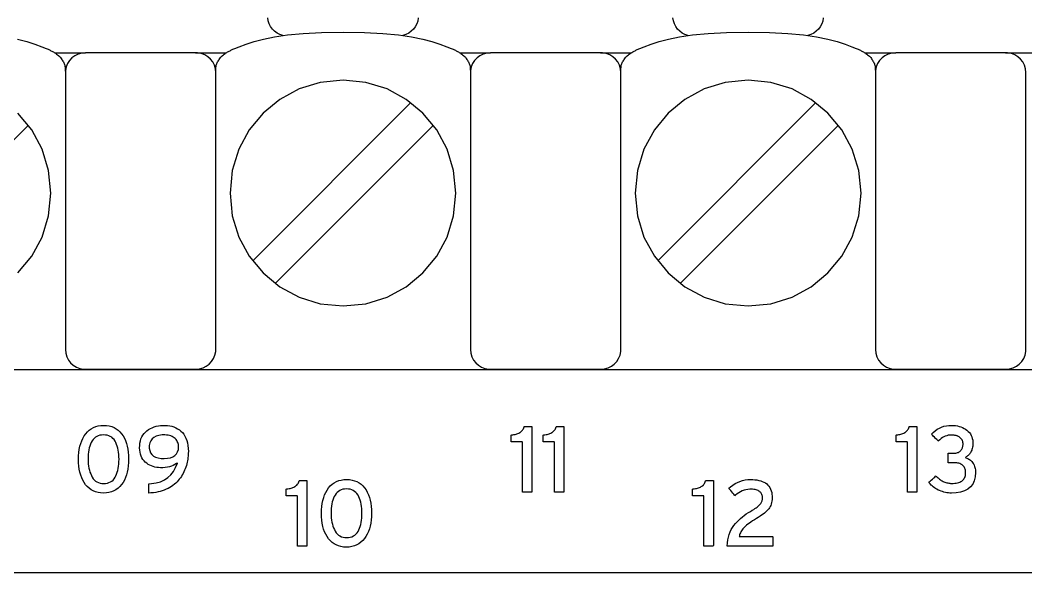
# Model space of a CAD drawing. Extents: x 1 to 47.7, y 0.2 to 35.
# Drawn here: x 29.093 to 30.583, y 13.33 to 14.148 of the extents above; entities that cross this region are included whole.
import ezdxf

# ---------------------------------------------------------------- set-up
doc = ezdxf.new("R2010")
doc.units = 0
doc.header["$MEASUREMENT"] = 0
doc.layers.add('7_0_____DWG', color=7, linetype='CONTINUOUS')

msp = doc.modelspace()

# ---------------------------------------------------------------- linework, layer by layer
at = {"layer": '7_0_____DWG'}
for points in [[(29.4819, 14.1254), (29.4775, 14.1269), (29.4734, 14.1291), (29.4697, 14.1317), (29.4665, 14.1349), (29.4638, 14.1386), (29.4617, 14.1426), (29.4603, 14.147), (29.4596, 14.1516)], [(29.6823, 14.1516), (29.6816, 14.1469), (29.6801, 14.1426), (29.678, 14.1385), (29.6753, 14.1349), (29.6721, 14.1317), (29.6683, 14.129), (29.6642, 14.1269), (29.6597, 14.1254)], [(30.0819, 14.1254), (30.0775, 14.1269), (30.0734, 14.1291), (30.0697, 14.1317), (30.0665, 14.1349), (30.0638, 14.1386), (30.0618, 14.1426), (30.0603, 14.147), (30.0596, 14.1516)], [(30.2823, 14.1516), (30.2816, 14.1469), (30.2801, 14.1426), (30.278, 14.1385), (30.2753, 14.1349), (30.2721, 14.1317), (30.2683, 14.129), (30.2642, 14.1269), (30.2597, 14.1254)], [(29.3825, 14.0708), (29.3825, 14.0723), (29.3826, 14.0738), (29.3826, 14.0754), (29.3827, 14.077), (29.3828, 14.0786), (29.383, 14.0801), (29.3832, 14.0815), (29.3835, 14.0827), (29.3839, 14.0838), (29.3845, 14.0851), (29.3852, 14.0863), (29.386, 14.0876), (29.3868, 14.0889), (29.3876, 14.0901), (29.3884, 14.0914), (29.3893, 14.0927), (29.3901, 14.0939), (29.3913, 14.0951), (29.3926, 14.0961), (29.3939, 14.0971), (29.3951, 14.0981), (29.3964, 14.0989), (29.3976, 14.0997), (29.3988, 14.1005), (29.4001, 14.1012), (29.4013, 14.1019), (29.4025, 14.1025), (29.4036, 14.103), (29.4046, 14.1036), (29.4057, 14.1041), (29.4068, 14.1046), (29.408, 14.1051), (29.4093, 14.1057), (29.4108, 14.1063), (29.4171, 14.1088), (29.4274, 14.1126), (29.4392, 14.1164), (29.453, 14.1201), (29.4694, 14.1234), (29.4889, 14.1263), (29.5119, 14.1286), (29.5391, 14.13), (29.571, 14.1306), (29.6029, 14.13), (29.6301, 14.1286), (29.6531, 14.1263), (29.6726, 14.1234), (29.689, 14.1201), (29.7028, 14.1164), (29.7146, 14.1126), (29.7248, 14.1088), (29.7312, 14.1063), (29.7327, 14.1057), (29.734, 14.1051), (29.7352, 14.1046), (29.7363, 14.1041), (29.7374, 14.1036), (29.7384, 14.103), (29.7395, 14.1025), (29.7407, 14.1019), (29.7419, 14.1012), (29.7431, 14.1005), (29.7444, 14.0997), (29.7456, 14.0989), (29.7468, 14.0981), (29.7481, 14.0971), (29.7494, 14.0961), (29.7507, 14.0951), (29.7519, 14.0939), (29.7527, 14.0927), (29.7535, 14.0914), (29.7544, 14.0901), (29.7552, 14.0889), (29.756, 14.0876), (29.7568, 14.0863), (29.7575, 14.0851), (29.7581, 14.0838), (29.7585, 14.0827), (29.7588, 14.0815), (29.7591, 14.0801), (29.7593, 14.0786), (29.7594, 14.077), (29.7595, 14.0754), (29.7596, 14.0738), (29.7597, 14.0723), (29.7597, 14.0708)], [(29.9825, 14.0708), (29.9825, 14.0723), (29.9826, 14.0738), (29.9826, 14.0754), (29.9827, 14.077), (29.9828, 14.0786), (29.983, 14.0801), (29.9832, 14.0815), (29.9835, 14.0827), (29.9839, 14.0838), (29.9845, 14.0851), (29.9852, 14.0863), (29.986, 14.0876), (29.9868, 14.0889), (29.9876, 14.0901), (29.9884, 14.0914), (29.9893, 14.0927), (29.9901, 14.0939), (29.9913, 14.0951), (29.9926, 14.0961), (29.9939, 14.0971), (29.9951, 14.0981), (29.9964, 14.0989), (29.9976, 14.0997), (29.9988, 14.1005), (30.0001, 14.1012), (30.0013, 14.1019), (30.0025, 14.1025), (30.0036, 14.103), (30.0046, 14.1036), (30.0057, 14.1041), (30.0068, 14.1046), (30.008, 14.1051), (30.0093, 14.1057), (30.0108, 14.1063), (30.0171, 14.1088), (30.0274, 14.1126), (30.0392, 14.1164), (30.053, 14.1201), (30.0694, 14.1234), (30.0889, 14.1263), (30.1119, 14.1286), (30.1391, 14.13), (30.171, 14.1306), (30.2029, 14.13), (30.2301, 14.1286), (30.2531, 14.1263), (30.2726, 14.1234), (30.289, 14.1201), (30.3028, 14.1164), (30.3146, 14.1126), (30.3248, 14.1088), (30.3312, 14.1063), (30.3327, 14.1057), (30.334, 14.1051), (30.3352, 14.1046), (30.3363, 14.1041), (30.3374, 14.1036), (30.3384, 14.103), (30.3395, 14.1025), (30.3407, 14.1019), (30.3419, 14.1012), (30.3431, 14.1005), (30.3444, 14.0997), (30.3456, 14.0989), (30.3469, 14.0981), (30.3481, 14.0971), (30.3494, 14.0961), (30.3507, 14.0951), (30.3519, 14.0939), (30.3527, 14.0927), (30.3536, 14.0914), (30.3544, 14.0901), (30.3552, 14.0889), (30.356, 14.0876), (30.3568, 14.0863), (30.3575, 14.0851), (30.3581, 14.0838), (30.3585, 14.0827), (30.3588, 14.0815), (30.3591, 14.0801), (30.3593, 14.0786), (30.3594, 14.077), (30.3595, 14.0754), (30.3596, 14.0738), (30.3597, 14.0723), (30.3597, 14.0708)], [(29.089, 14.1201), (29.1028, 14.1164), (29.1146, 14.1126), (29.1248, 14.1088), (29.1312, 14.1063), (29.1327, 14.1057), (29.134, 14.1051), (29.1352, 14.1046), (29.1363, 14.1041), (29.1374, 14.1036), (29.1384, 14.103), (29.1395, 14.1025), (29.1407, 14.1019), (29.1419, 14.1012), (29.1431, 14.1005), (29.1444, 14.0997), (29.1456, 14.0989), (29.1468, 14.0981), (29.1481, 14.0971), (29.1494, 14.0961), (29.1507, 14.0951), (29.1519, 14.0939), (29.1527, 14.0927), (29.1535, 14.0914), (29.1544, 14.0901), (29.1552, 14.0889), (29.156, 14.0876), (29.1568, 14.0863), (29.1575, 14.0851), (29.1581, 14.0838), (29.1585, 14.0827), (29.1588, 14.0815), (29.1591, 14.0801), (29.1593, 14.0786), (29.1594, 14.077), (29.1595, 14.0754), (29.1596, 14.0738), (29.1597, 14.0723), (29.1597, 14.0708)], [(29.1441, 14.1), (29.1897, 14.1)], [(29.3525, 14.1), (29.3981, 14.1)], [(29.7441, 14.1), (29.7897, 14.1)], [(29.9525, 14.1), (29.9981, 14.1)], [(30.3441, 14.1), (30.3897, 14.1)], [(30.5525, 14.1), (30.5981, 14.1)], [(29.4372, 13.7918), (29.6715, 14.0261)], [(30.0372, 13.7918), (30.2715, 14.0261)], [(29.0893, 13.7739), (29.1098, 13.7986), (29.1252, 13.827), (29.1349, 13.8584), (29.1383, 13.8921), (29.1349, 13.9258), (29.1252, 13.9572), (29.1098, 13.9856), (29.0893, 14.0104)], [(28.8706, 13.7584), (29.1049, 13.9927)], [(29.4706, 13.7584), (29.7049, 13.9927)], [(30.0706, 13.7584), (30.3049, 13.9927)], [(28.9885, 13.6311), (29.2798, 13.6311), (29.5711, 13.6311), (29.8589, 13.6311), (30.0003, 13.6311), (30.1395, 13.6311), (30.276, 13.6311), (30.4094, 13.6311), (30.5393, 13.6311), (30.6651, 13.6311)], [(32.3802, 13.3298), (31.8587, 13.3298), (31.3372, 13.3298), (31.0777, 13.3298), (30.8198, 13.3298), (30.5639, 13.3298), (30.3105, 13.3298), (30.0602, 13.3298), (29.9364, 13.3298), (29.8135, 13.3298), (29.6916, 13.3298), (29.5708, 13.3298), (29.4512, 13.3298), (29.3328, 13.3298), (29.2156, 13.3298), (29.0998, 13.3298), (28.9854, 13.3298)]]:
    msp.add_lwpolyline(points, dxfattribs=at)
for points in [[(29.3825, 14.0708), (29.382, 14.0763), (29.3804, 14.0815), (29.378, 14.0863), (29.3747, 14.0905), (29.3707, 14.0941), (29.3661, 14.0969), (29.361, 14.0989), (29.3554, 14.0999), (29.3509, 14.1), (29.3391, 14.1), (29.3186, 14.1), (29.2924, 14.1), (29.2639, 14.1), (29.2362, 14.1), (29.2125, 14.1), (29.1959, 14.1), (29.1897, 14.1), (29.184, 14.0995), (29.1786, 14.098), (29.1738, 14.0956), (29.1694, 14.0924), (29.1658, 14.0885), (29.1629, 14.084), (29.1609, 14.079), (29.1598, 14.0736), (29.1597, 14.0667), (29.1597, 14.037), (29.1597, 13.9852), (29.1597, 13.9194), (29.1597, 13.8476), (29.1597, 13.7778), (29.1597, 13.718), (29.1597, 13.6762), (29.1597, 13.6605), (29.1602, 13.6549), (29.1618, 13.6497), (29.1642, 13.645), (29.1675, 13.6408), (29.1715, 13.6372), (29.1761, 13.6344), (29.1813, 13.6324), (29.1868, 13.6314), (29.1913, 13.6313), (29.2031, 13.6313), (29.2237, 13.6313), (29.2498, 13.6313), (29.2783, 13.6313), (29.306, 13.6313), (29.3297, 13.6313), (29.3463, 13.6313), (29.3525, 13.6313), (29.3582, 13.6318), (29.3636, 13.6333), (29.3684, 13.6357), (29.3728, 13.6389), (29.3764, 13.6428), (29.3793, 13.6473), (29.3813, 13.6523), (29.3824, 13.6577), (29.3825, 13.6646), (29.3825, 13.6943), (29.3825, 13.7461), (29.3825, 13.8119), (29.3825, 13.8837), (29.3825, 13.9535), (29.3825, 14.0133), (29.3825, 14.0551)], [(29.9825, 14.0708), (29.982, 14.0763), (29.9804, 14.0815), (29.978, 14.0863), (29.9747, 14.0905), (29.9707, 14.0941), (29.9661, 14.0969), (29.961, 14.0989), (29.9554, 14.0999), (29.9509, 14.1), (29.9391, 14.1), (29.9186, 14.1), (29.8924, 14.1), (29.8639, 14.1), (29.8362, 14.1), (29.8125, 14.1), (29.7959, 14.1), (29.7897, 14.1), (29.784, 14.0995), (29.7786, 14.098), (29.7738, 14.0956), (29.7695, 14.0924), (29.7658, 14.0885), (29.7629, 14.084), (29.7609, 14.079), (29.7598, 14.0736), (29.7597, 14.0667), (29.7597, 14.037), (29.7597, 13.9852), (29.7597, 13.9194), (29.7597, 13.8476), (29.7597, 13.7778), (29.7597, 13.718), (29.7597, 13.6762), (29.7597, 13.6605), (29.7602, 13.6549), (29.7618, 13.6497), (29.7642, 13.645), (29.7675, 13.6408), (29.7715, 13.6372), (29.7761, 13.6344), (29.7813, 13.6324), (29.7868, 13.6314), (29.7913, 13.6313), (29.8031, 13.6313), (29.8237, 13.6313), (29.8498, 13.6313), (29.8783, 13.6313), (29.906, 13.6313), (29.9297, 13.6313), (29.9463, 13.6313), (29.9525, 13.6313), (29.9582, 13.6318), (29.9636, 13.6333), (29.9685, 13.6357), (29.9728, 13.6389), (29.9764, 13.6428), (29.9793, 13.6473), (29.9813, 13.6523), (29.9824, 13.6577), (29.9825, 13.6646), (29.9825, 13.6943), (29.9825, 13.7461), (29.9825, 13.8119), (29.9825, 13.8837), (29.9825, 13.9535), (29.9825, 14.0133), (29.9825, 14.0551)], [(30.5825, 14.0708), (30.582, 14.0763), (30.5804, 14.0815), (30.578, 14.0863), (30.5747, 14.0905), (30.5707, 14.0941), (30.5661, 14.0969), (30.561, 14.0989), (30.5554, 14.0999), (30.5509, 14.1), (30.5391, 14.1), (30.5186, 14.1), (30.4924, 14.1), (30.4639, 14.1), (30.4362, 14.1), (30.4125, 14.1), (30.3959, 14.1), (30.3897, 14.1), (30.384, 14.0995), (30.3786, 14.098), (30.3738, 14.0956), (30.3695, 14.0924), (30.3658, 14.0885), (30.3629, 14.084), (30.3609, 14.079), (30.3598, 14.0736), (30.3597, 14.0667), (30.3597, 14.037), (30.3597, 13.9852), (30.3597, 13.9194), (30.3597, 13.8476), (30.3597, 13.7778), (30.3597, 13.718), (30.3597, 13.6762), (30.3597, 13.6605), (30.3602, 13.6549), (30.3618, 13.6497), (30.3643, 13.645), (30.3675, 13.6408), (30.3715, 13.6372), (30.3761, 13.6344), (30.3813, 13.6324), (30.3868, 13.6314), (30.3913, 13.6313), (30.4031, 13.6313), (30.4237, 13.6313), (30.4498, 13.6313), (30.4783, 13.6313), (30.506, 13.6313), (30.5297, 13.6313), (30.5463, 13.6313), (30.5525, 13.6313), (30.5582, 13.6318), (30.5636, 13.6333), (30.5685, 13.6357), (30.5728, 13.6389), (30.5764, 13.6428), (30.5793, 13.6473), (30.5813, 13.6523), (30.5824, 13.6577), (30.5825, 13.6646), (30.5825, 13.6943), (30.5825, 13.7461), (30.5825, 13.8119), (30.5825, 13.8837), (30.5825, 13.9535), (30.5825, 14.0133), (30.5825, 14.0551)], [(29.4036, 13.8921), (29.407, 13.8584), (29.4168, 13.827), (29.4322, 13.7986), (29.4527, 13.7739), (29.4774, 13.7535), (29.5059, 13.7381), (29.5373, 13.7284), (29.5711, 13.725), (29.6048, 13.7284), (29.6362, 13.7381), (29.6646, 13.7535), (29.6893, 13.7739), (29.7098, 13.7986), (29.7252, 13.827), (29.7349, 13.8584), (29.7383, 13.8921), (29.7349, 13.9258), (29.7252, 13.9572), (29.7098, 13.9856), (29.6893, 14.0104), (29.6646, 14.0309), (29.6362, 14.0463), (29.6048, 14.0561), (29.5711, 14.0595), (29.5373, 14.0561), (29.5059, 14.0463), (29.4774, 14.0309), (29.4527, 14.0104), (29.4322, 13.9856), (29.4168, 13.9572), (29.407, 13.9258)], [(30.0036, 13.8921), (30.007, 13.8584), (30.0168, 13.827), (30.0322, 13.7986), (30.0527, 13.7739), (30.0774, 13.7535), (30.1059, 13.7381), (30.1373, 13.7284), (30.1711, 13.725), (30.2048, 13.7284), (30.2362, 13.7381), (30.2646, 13.7535), (30.2893, 13.7739), (30.3098, 13.7986), (30.3252, 13.827), (30.3349, 13.8584), (30.3383, 13.8921), (30.3349, 13.9258), (30.3252, 13.9572), (30.3098, 13.9856), (30.2893, 14.0104), (30.2646, 14.0309), (30.2362, 14.0463), (30.2048, 14.0561), (30.1711, 14.0595), (30.1373, 14.0561), (30.1059, 14.0463), (30.0774, 14.0309), (30.0527, 14.0104), (30.0322, 13.9856), (30.0168, 13.9572), (30.007, 13.9258)], [(29.2534, 13.4982), (29.2533, 13.4931), (29.2529, 13.4882), (29.2523, 13.4835), (29.2514, 13.4791), (29.2502, 13.4749), (29.2488, 13.4709), (29.2471, 13.4672), (29.2451, 13.4637), (29.2429, 13.4605), (29.2404, 13.4576), (29.2377, 13.4551), (29.2347, 13.453), (29.2315, 13.4512), (29.2281, 13.4498), (29.2243, 13.4488), (29.2204, 13.4482), (29.2162, 13.4479), (29.212, 13.4482), (29.2081, 13.4488), (29.2044, 13.4498), (29.201, 13.4512), (29.1978, 13.4529), (29.1949, 13.455), (29.1922, 13.4575), (29.1897, 13.4604), (29.1875, 13.4636), (29.1856, 13.467), (29.1839, 13.4707), (29.1824, 13.4746), (29.1813, 13.4788), (29.1804, 13.4832), (29.1797, 13.4879), (29.1793, 13.4928), (29.1792, 13.498), (29.1793, 13.5031), (29.1797, 13.508), (29.1804, 13.5127), (29.1813, 13.5172), (29.1825, 13.5214), (29.1839, 13.5253), (29.1857, 13.529), (29.1876, 13.5325), (29.1899, 13.5358), (29.1924, 13.5387), (29.1951, 13.5412), (29.198, 13.5433), (29.2012, 13.545), (29.2047, 13.5464), (29.2084, 13.5474), (29.2123, 13.548), (29.2164, 13.5482), (29.2206, 13.548), (29.2246, 13.5473), (29.2283, 13.5464), (29.2318, 13.545), (29.235, 13.5433), (29.2379, 13.5412), (29.2406, 13.5387), (29.243, 13.5359), (29.2452, 13.5327), (29.2472, 13.5292), (29.2488, 13.5256), (29.2502, 13.5216), (29.2514, 13.5174), (29.2523, 13.513), (29.2529, 13.5083), (29.2533, 13.5034)], [(29.3419, 13.5095), (29.3418, 13.5072), (29.3417, 13.505), (29.3416, 13.5027), (29.3413, 13.5004), (29.341, 13.4981), (29.3406, 13.4958), (29.3401, 13.4935), (29.3396, 13.4911), (29.339, 13.4887), (29.3382, 13.4863), (29.3373, 13.484), (29.3364, 13.4817), (29.3353, 13.4794), (29.3342, 13.4771), (29.3329, 13.4749), (29.3315, 13.4727), (29.3301, 13.4706), (29.3285, 13.4685), (29.3269, 13.4664), (29.3251, 13.4645), (29.3232, 13.4627), (29.3212, 13.461), (29.319, 13.4593), (29.3167, 13.4577), (29.3143, 13.4563), (29.3118, 13.4549), (29.3091, 13.4535), (29.3063, 13.4524), (29.3033, 13.4513), (29.3002, 13.4504), (29.297, 13.4496), (29.2936, 13.449), (29.2901, 13.4485), (29.2864, 13.4481), (29.2835, 13.4479), (29.2835, 13.4487), (29.2835, 13.4502), (29.2835, 13.4522), (29.2835, 13.4545), (29.2835, 13.4568), (29.2835, 13.4589), (29.2835, 13.4606), (29.2835, 13.4615), (29.2875, 13.4619), (29.2944, 13.463), (29.3008, 13.4648), (29.3065, 13.4675), (29.3115, 13.4709), (29.316, 13.475), (29.3198, 13.48), (29.3231, 13.4857), (29.3257, 13.4922), (29.3242, 13.4917), (29.322, 13.4902), (29.3195, 13.4889), (29.3168, 13.4878), (29.314, 13.4869), (29.311, 13.4862), (29.3077, 13.4857), (29.3043, 13.4855), (29.3008, 13.4854), (29.2979, 13.4856), (29.295, 13.4859), (29.2923, 13.4864), (29.2897, 13.4871), (29.2872, 13.4881), (29.2847, 13.4892), (29.2824, 13.4905), (29.2802, 13.492), (29.2781, 13.4938), (29.2762, 13.4957), (29.2745, 13.4978), (29.2731, 13.5002), (29.272, 13.5027), (29.271, 13.5055), (29.2703, 13.5085), (29.2699, 13.5117), (29.2697, 13.5151), (29.2698, 13.5186), (29.2701, 13.5221), (29.2708, 13.5253), (29.2717, 13.5283), (29.273, 13.5311), (29.2745, 13.5337), (29.2762, 13.536), (29.2783, 13.5382), (29.2806, 13.5401), (29.283, 13.5419), (29.2856, 13.5435), (29.2884, 13.5448), (29.2913, 13.5459), (29.2943, 13.5468), (29.2975, 13.5475), (29.3008, 13.5479), (29.3043, 13.5482), (29.3078, 13.5482), (29.3112, 13.548), (29.3145, 13.5475), (29.3176, 13.5468), (29.3206, 13.5459), (29.3234, 13.5447), (29.326, 13.5433), (29.3286, 13.5417), (29.3309, 13.5398), (29.3332, 13.5377), (29.3351, 13.5352), (29.3369, 13.5324), (29.3384, 13.5293), (29.3396, 13.526), (29.3405, 13.5223), (29.3412, 13.5183), (29.3417, 13.514)], [(29.8367, 13.4495), (29.8367, 13.4523), (29.8367, 13.4599), (29.8367, 13.4708), (29.8367, 13.4835), (29.8367, 13.4965), (29.8367, 13.5085), (29.8367, 13.5179), (29.8367, 13.5233), (29.8365, 13.524), (29.8353, 13.524), (29.8332, 13.524), (29.8305, 13.524), (29.8276, 13.524), (29.8248, 13.524), (29.8224, 13.524), (29.8207, 13.524), (29.82, 13.524), (29.82, 13.5244), (29.82, 13.5254), (29.82, 13.5269), (29.82, 13.5286), (29.82, 13.5303), (29.82, 13.5319), (29.82, 13.5332), (29.82, 13.5339), (29.8209, 13.5341), (29.8226, 13.5343), (29.8242, 13.5346), (29.8258, 13.5349), (29.8273, 13.5353), (29.8287, 13.5357), (29.8301, 13.5363), (29.8315, 13.5368), (29.8328, 13.5375), (29.8339, 13.5382), (29.835, 13.539), (29.836, 13.5399), (29.8369, 13.5409), (29.8376, 13.542), (29.8383, 13.5432), (29.8388, 13.5445), (29.8392, 13.5459), (29.8395, 13.5467), (29.8404, 13.5467), (29.8418, 13.5467), (29.8436, 13.5467), (29.8456, 13.5467), (29.8476, 13.5467), (29.8492, 13.5467), (29.8504, 13.5467), (29.8508, 13.5467), (29.8508, 13.5429), (29.8508, 13.533), (29.8508, 13.5189), (29.8508, 13.5023), (29.8508, 13.4853), (29.8508, 13.4697), (29.8508, 13.4575), (29.8508, 13.4504), (29.8507, 13.4495), (29.8497, 13.4495), (29.8479, 13.4495), (29.8456, 13.4495), (29.8431, 13.4495), (29.8407, 13.4495), (29.8387, 13.4495), (29.8373, 13.4495)], [(29.8842, 13.4495), (29.8842, 13.4523), (29.8842, 13.4599), (29.8842, 13.4708), (29.8842, 13.4835), (29.8842, 13.4965), (29.8842, 13.5085), (29.8842, 13.5179), (29.8842, 13.5233), (29.884, 13.524), (29.8828, 13.524), (29.8807, 13.524), (29.878, 13.524), (29.8751, 13.524), (29.8723, 13.524), (29.8698, 13.524), (29.8681, 13.524), (29.8675, 13.524), (29.8675, 13.5244), (29.8675, 13.5254), (29.8675, 13.5269), (29.8675, 13.5286), (29.8675, 13.5303), (29.8675, 13.5319), (29.8675, 13.5332), (29.8675, 13.5339), (29.8684, 13.5341), (29.87, 13.5343), (29.8717, 13.5346), (29.8732, 13.5349), (29.8748, 13.5353), (29.8762, 13.5357), (29.8776, 13.5363), (29.879, 13.5368), (29.8802, 13.5375), (29.8814, 13.5382), (29.8825, 13.539), (29.8835, 13.5399), (29.8843, 13.5409), (29.8851, 13.542), (29.8857, 13.5432), (29.8863, 13.5445), (29.8867, 13.5459), (29.887, 13.5467), (29.8878, 13.5467), (29.8893, 13.5467), (29.8911, 13.5467), (29.8931, 13.5467), (29.895, 13.5467), (29.8967, 13.5467), (29.8979, 13.5467), (29.8983, 13.5467), (29.8983, 13.5429), (29.8983, 13.533), (29.8983, 13.5189), (29.8983, 13.5023), (29.8983, 13.4853), (29.8983, 13.4697), (29.8983, 13.4575), (29.8983, 13.4504), (29.8981, 13.4495), (29.8971, 13.4495), (29.8953, 13.4495), (29.8931, 13.4495), (29.8906, 13.4495), (29.8882, 13.4495), (29.8862, 13.4495), (29.8847, 13.4495)], [(30.407, 13.4495), (30.407, 13.4523), (30.407, 13.4599), (30.407, 13.4708), (30.407, 13.4835), (30.407, 13.4965), (30.407, 13.5085), (30.407, 13.5179), (30.407, 13.5233), (30.4068, 13.524), (30.4056, 13.524), (30.4035, 13.524), (30.4008, 13.524), (30.3979, 13.524), (30.395, 13.524), (30.3926, 13.524), (30.3909, 13.524), (30.3903, 13.524), (30.3903, 13.5244), (30.3903, 13.5254), (30.3903, 13.5269), (30.3903, 13.5286), (30.3903, 13.5303), (30.3903, 13.5319), (30.3903, 13.5332), (30.3903, 13.5339), (30.3911, 13.5341), (30.3928, 13.5343), (30.3945, 13.5346), (30.396, 13.5349), (30.3975, 13.5353), (30.399, 13.5357), (30.4004, 13.5363), (30.4017, 13.5368), (30.403, 13.5375), (30.4042, 13.5382), (30.4053, 13.539), (30.4062, 13.5399), (30.4071, 13.5409), (30.4079, 13.542), (30.4085, 13.5432), (30.409, 13.5445), (30.4095, 13.5459), (30.4098, 13.5467), (30.4106, 13.5467), (30.412, 13.5467), (30.4139, 13.5467), (30.4159, 13.5467), (30.4178, 13.5467), (30.4195, 13.5467), (30.4206, 13.5467), (30.4211, 13.5467), (30.4211, 13.5429), (30.4211, 13.533), (30.4211, 13.5189), (30.4211, 13.5023), (30.4211, 13.4853), (30.4211, 13.4697), (30.4211, 13.4575), (30.4211, 13.4504), (30.4209, 13.4495), (30.4199, 13.4495), (30.4181, 13.4495), (30.4159, 13.4495), (30.4134, 13.4495), (30.411, 13.4495), (30.4089, 13.4495), (30.4075, 13.4495)], [(30.508, 13.4783), (30.5074, 13.4719), (30.506, 13.4662), (30.5037, 13.4613), (30.5005, 13.4572), (30.4965, 13.4538), (30.4916, 13.4512), (30.4858, 13.4493), (30.4791, 13.4482), (30.4724, 13.4479), (30.4701, 13.448), (30.4678, 13.4482), (30.4656, 13.4485), (30.4634, 13.449), (30.4612, 13.4495), (30.459, 13.4501), (30.4569, 13.4508), (30.4548, 13.4516), (30.4527, 13.4525), (30.4507, 13.4535), (30.4488, 13.4547), (30.447, 13.4559), (30.4453, 13.4571), (30.4437, 13.4585), (30.4422, 13.4599), (30.4408, 13.4615), (30.4395, 13.4631), (30.4389, 13.4641), (30.4395, 13.4647), (30.4408, 13.4658), (30.4424, 13.4672), (30.4442, 13.4687), (30.446, 13.4703), (30.4476, 13.4717), (30.4488, 13.4728), (30.4495, 13.4734), (30.4502, 13.4727), (30.4512, 13.4715), (30.4524, 13.4704), (30.4535, 13.4694), (30.4547, 13.4684), (30.4559, 13.4675), (30.4572, 13.4667), (30.4585, 13.4659), (30.4598, 13.4653), (30.4612, 13.4646), (30.4626, 13.4641), (30.464, 13.4636), (30.4654, 13.4632), (30.4668, 13.4629), (30.4682, 13.4626), (30.4697, 13.4624), (30.4711, 13.4623), (30.4725, 13.4623), (30.4748, 13.4623), (30.4772, 13.4625), (30.4793, 13.4627), (30.4813, 13.4631), (30.4831, 13.4636), (30.4848, 13.4642), (30.4863, 13.4649), (30.4876, 13.4657), (30.4888, 13.4666), (30.4897, 13.4676), (30.4906, 13.4687), (30.4913, 13.4698), (30.492, 13.4711), (30.4925, 13.4724), (30.4929, 13.4738), (30.4932, 13.4753), (30.4933, 13.4769), (30.4933, 13.4786), (30.4932, 13.4802), (30.493, 13.4817), (30.4927, 13.4832), (30.4923, 13.4845), (30.4917, 13.4858), (30.491, 13.4869), (30.4902, 13.4879), (30.4893, 13.4889), (30.4883, 13.4897), (30.4872, 13.4904), (30.486, 13.491), (30.4847, 13.4916), (30.4834, 13.492), (30.4819, 13.4924), (30.4804, 13.4927), (30.4789, 13.4928), (30.4772, 13.4929), (30.4762, 13.4929), (30.4756, 13.4929), (30.4746, 13.4929), (30.4733, 13.4929), (30.4718, 13.4929), (30.4704, 13.4929), (30.4691, 13.4929), (30.4681, 13.4929), (30.4675, 13.4929), (30.4674, 13.4931), (30.4674, 13.4941), (30.4674, 13.4958), (30.4674, 13.498), (30.4674, 13.5003), (30.4674, 13.5027), (30.4674, 13.5047), (30.4674, 13.5062), (30.4674, 13.507), (30.4676, 13.507), (30.4683, 13.507), (30.4694, 13.507), (30.4708, 13.507), (30.4722, 13.507), (30.4736, 13.507), (30.4749, 13.507), (30.4757, 13.507), (30.4761, 13.507), (30.4774, 13.5071), (30.4788, 13.5072), (30.4801, 13.5075), (30.4814, 13.5078), (30.4825, 13.5082), (30.4835, 13.5088), (30.4845, 13.5095), (30.4854, 13.5102), (30.4862, 13.5111), (30.4869, 13.5119), (30.4875, 13.5129), (30.488, 13.5138), (30.4885, 13.5149), (30.4888, 13.5159), (30.4891, 13.517), (30.4893, 13.5182), (30.4894, 13.5194), (30.4894, 13.5205), (30.4894, 13.521), (30.4894, 13.5214), (30.4894, 13.5219), (30.4893, 13.5224), (30.4892, 13.523), (30.4891, 13.5235), (30.489, 13.524), (30.4889, 13.5245), (30.4887, 13.5251), (30.4885, 13.5256), (30.4882, 13.5261), (30.4879, 13.5266), (30.4876, 13.5271), (30.4873, 13.5276), (30.4869, 13.5281), (30.4865, 13.5285), (30.4861, 13.529), (30.4856, 13.5294), (30.4851, 13.5299), (30.4846, 13.5303), (30.484, 13.5307), (30.4835, 13.5311), (30.4828, 13.5315), (30.4822, 13.5318), (30.4815, 13.5322), (30.4807, 13.5325), (30.48, 13.5328), (30.4791, 13.533), (30.4782, 13.5332), (30.4773, 13.5334), (30.4763, 13.5336), (30.4753, 13.5337), (30.4743, 13.5338), (30.4732, 13.5338), (30.472, 13.5338), (30.4699, 13.5338), (30.4676, 13.5335), (30.4653, 13.5329), (30.4631, 13.5322), (30.461, 13.5312), (30.4589, 13.53), (30.457, 13.5286), (30.4551, 13.5269), (30.4533, 13.5251), (30.4528, 13.525), (30.4519, 13.5259), (30.4505, 13.5273), (30.4488, 13.5289), (30.4471, 13.5307), (30.4454, 13.5323), (30.444, 13.5337), (30.443, 13.5347), (30.4426, 13.5351), (30.4453, 13.5378), (30.4482, 13.5403), (30.4512, 13.5424), (30.4544, 13.5442), (30.4577, 13.5457), (30.4612, 13.5468), (30.4648, 13.5476), (30.4685, 13.5481), (30.4723, 13.5482), (30.4754, 13.5481), (30.4783, 13.5478), (30.4811, 13.5474), (30.4837, 13.5467), (30.4863, 13.5459), (30.4887, 13.5449), (30.491, 13.5438), (30.4932, 13.5425), (30.4953, 13.541), (30.4972, 13.5393), (30.4989, 13.5375), (30.5003, 13.5355), (30.5015, 13.5334), (30.5025, 13.5311), (30.5032, 13.5287), (30.5037, 13.5262), (30.504, 13.5234), (30.504, 13.521), (30.5039, 13.5191), (30.5037, 13.5174), (30.5035, 13.5157), (30.5032, 13.5141), (30.5027, 13.5127), (30.5023, 13.5113), (30.5017, 13.51), (30.5011, 13.5088), (30.5004, 13.5077), (30.4996, 13.5066), (30.4988, 13.5056), (30.4979, 13.5047), (30.497, 13.5038), (30.4961, 13.5029), (30.4951, 13.5022), (30.494, 13.5014), (30.493, 13.5008), (30.4937, 13.5003), (30.4952, 13.4997), (30.4966, 13.4991), (30.4979, 13.4984), (30.4992, 13.4975), (30.5004, 13.4966), (30.5015, 13.4956), (30.5025, 13.4945), (30.5035, 13.4932), (30.5044, 13.4919), (30.5052, 13.4906), (30.5059, 13.4891), (30.5065, 13.4875), (30.507, 13.4859), (30.5074, 13.4841), (30.5077, 13.4823), (30.5079, 13.4803)], [(29.2392, 13.498), (29.2391, 13.5016), (29.2389, 13.505), (29.2385, 13.5084), (29.238, 13.5115), (29.2374, 13.5145), (29.2366, 13.5174), (29.2356, 13.5201), (29.2345, 13.5226), (29.2333, 13.525), (29.2318, 13.5271), (29.2302, 13.5289), (29.2283, 13.5305), (29.2263, 13.5318), (29.224, 13.5328), (29.2216, 13.5335), (29.219, 13.5339), (29.2162, 13.5341), (29.2134, 13.5339), (29.2108, 13.5335), (29.2084, 13.5328), (29.2062, 13.5318), (29.2042, 13.5305), (29.2024, 13.529), (29.2008, 13.5272), (29.1993, 13.5251), (29.1981, 13.5228), (29.197, 13.5203), (29.196, 13.5176), (29.1952, 13.5148), (29.1945, 13.5118), (29.194, 13.5087), (29.1937, 13.5054), (29.1935, 13.5019), (29.1934, 13.4982), (29.1935, 13.4946), (29.1937, 13.4912), (29.1941, 13.4879), (29.1946, 13.4848), (29.1953, 13.4818), (29.1962, 13.479), (29.1972, 13.4763), (29.1983, 13.4738), (29.1996, 13.4714), (29.2011, 13.4692), (29.2027, 13.4673), (29.2045, 13.4657), (29.2065, 13.4644), (29.2087, 13.4634), (29.2111, 13.4626), (29.2137, 13.4622), (29.2164, 13.462), (29.2193, 13.4622), (29.2219, 13.4626), (29.2243, 13.4634), (29.2265, 13.4644), (29.2285, 13.4657), (29.2304, 13.4673), (29.232, 13.4691), (29.2334, 13.4713), (29.2347, 13.4737), (29.2357, 13.4761), (29.2366, 13.4788), (29.2374, 13.4816), (29.2381, 13.4845), (29.2386, 13.4876), (29.2389, 13.4909), (29.2391, 13.4944)], [(29.3275, 13.5163), (29.3274, 13.518), (29.3272, 13.5198), (29.3268, 13.5214), (29.3262, 13.523), (29.3255, 13.5245), (29.3246, 13.5259), (29.3236, 13.5273), (29.3224, 13.5286), (29.321, 13.5298), (29.3195, 13.5308), (29.3178, 13.5317), (29.316, 13.5325), (29.314, 13.5331), (29.3118, 13.5336), (29.3095, 13.5339), (29.307, 13.5341), (29.3029, 13.534), (29.2982, 13.5333), (29.2942, 13.5321), (29.2909, 13.5304), (29.2882, 13.5283), (29.2862, 13.5255), (29.2848, 13.5223), (29.284, 13.5186), (29.284, 13.5145), (29.2846, 13.5108), (29.2858, 13.5076), (29.2877, 13.5049), (29.2902, 13.5027), (29.2933, 13.501), (29.297, 13.4999), (29.3014, 13.4992), (29.3063, 13.4991), (29.3112, 13.4995), (29.3155, 13.5003), (29.3191, 13.5017), (29.322, 13.5036), (29.3243, 13.506), (29.326, 13.5089), (29.3271, 13.5123)], [(29.5035, 13.3694), (29.5035, 13.3723), (29.5035, 13.3799), (29.5035, 13.3907), (29.5035, 13.4034), (29.5035, 13.4165), (29.5035, 13.4284), (29.5035, 13.4378), (29.5035, 13.4432), (29.5033, 13.444), (29.5021, 13.444), (29.5, 13.444), (29.4973, 13.444), (29.4944, 13.444), (29.4915, 13.444), (29.4891, 13.444), (29.4874, 13.444), (29.4868, 13.444), (29.4868, 13.4443), (29.4868, 13.4454), (29.4868, 13.4468), (29.4868, 13.4485), (29.4868, 13.4503), (29.4868, 13.4519), (29.4868, 13.4532), (29.4868, 13.4539), (29.4876, 13.4541), (29.4893, 13.4543), (29.491, 13.4545), (29.4925, 13.4548), (29.494, 13.4552), (29.4955, 13.4557), (29.4969, 13.4562), (29.4982, 13.4568), (29.4995, 13.4575), (29.5007, 13.4582), (29.5018, 13.459), (29.5027, 13.4599), (29.5036, 13.4609), (29.5044, 13.462), (29.505, 13.4632), (29.5055, 13.4645), (29.506, 13.4659), (29.5063, 13.4666), (29.5071, 13.4666), (29.5085, 13.4666), (29.5104, 13.4666), (29.5124, 13.4666), (29.5143, 13.4666), (29.516, 13.4666), (29.5171, 13.4666), (29.5176, 13.4666), (29.5176, 13.4629), (29.5176, 13.453), (29.5176, 13.4388), (29.5176, 13.4223), (29.5176, 13.4053), (29.5176, 13.3897), (29.5176, 13.3774), (29.5176, 13.3704), (29.5174, 13.3694), (29.5164, 13.3694), (29.5146, 13.3694), (29.5124, 13.3694), (29.5099, 13.3694), (29.5075, 13.3694), (29.5054, 13.3694), (29.504, 13.3694)], [(29.6133, 13.4182), (29.6132, 13.413), (29.6128, 13.4081), (29.6122, 13.4035), (29.6112, 13.399), (29.6101, 13.3948), (29.6086, 13.3909), (29.6069, 13.3872), (29.605, 13.3837), (29.6028, 13.3805), (29.6003, 13.3776), (29.5976, 13.3751), (29.5946, 13.3729), (29.5914, 13.3712), (29.5879, 13.3698), (29.5842, 13.3688), (29.5803, 13.3681), (29.5761, 13.3679), (29.5719, 13.3681), (29.568, 13.3688), (29.5643, 13.3698), (29.5609, 13.3711), (29.5577, 13.3729), (29.5548, 13.375), (29.5521, 13.3775), (29.5496, 13.3803), (29.5474, 13.3835), (29.5454, 13.387), (29.5437, 13.3906), (29.5423, 13.3946), (29.5411, 13.3987), (29.5402, 13.4032), (29.5396, 13.4078), (29.5392, 13.4127), (29.5391, 13.4179), (29.5392, 13.4231), (29.5396, 13.428), (29.5403, 13.4327), (29.5412, 13.4371), (29.5424, 13.4413), (29.5438, 13.4453), (29.5455, 13.449), (29.5475, 13.4525), (29.5497, 13.4557), (29.5522, 13.4586), (29.555, 13.4611), (29.5579, 13.4633), (29.5611, 13.465), (29.5646, 13.4664), (29.5682, 13.4673), (29.5722, 13.468), (29.5763, 13.4682), (29.5805, 13.4679), (29.5845, 13.4673), (29.5882, 13.4663), (29.5916, 13.465), (29.5948, 13.4632), (29.5978, 13.4611), (29.6005, 13.4587), (29.6029, 13.4558), (29.6051, 13.4526), (29.607, 13.4492), (29.6087, 13.4455), (29.6101, 13.4416), (29.6113, 13.4374), (29.6122, 13.433), (29.6128, 13.4283), (29.6132, 13.4234)], [(29.5991, 13.4179), (29.599, 13.4215), (29.5988, 13.425), (29.5984, 13.4283), (29.5979, 13.4315), (29.5973, 13.4345), (29.5965, 13.4373), (29.5955, 13.44), (29.5944, 13.4426), (29.5932, 13.445), (29.5917, 13.4471), (29.59, 13.4489), (29.5882, 13.4505), (29.5862, 13.4517), (29.5839, 13.4527), (29.5815, 13.4535), (29.5789, 13.4539), (29.5761, 13.4541), (29.5733, 13.4539), (29.5707, 13.4535), (29.5683, 13.4527), (29.5661, 13.4518), (29.5641, 13.4505), (29.5623, 13.449), (29.5607, 13.4472), (29.5592, 13.4451), (29.5579, 13.4428), (29.5568, 13.4403), (29.5559, 13.4376), (29.5551, 13.4348), (29.5544, 13.4318), (29.5539, 13.4286), (29.5535, 13.4253), (29.5533, 13.4218), (29.5533, 13.4182), (29.5534, 13.4146), (29.5536, 13.4111), (29.554, 13.4079), (29.5545, 13.4047), (29.5552, 13.4018), (29.5561, 13.3989), (29.557, 13.3963), (29.5582, 13.3938), (29.5595, 13.3914), (29.5609, 13.3892), (29.5626, 13.3873), (29.5644, 13.3857), (29.5664, 13.3844), (29.5686, 13.3834), (29.571, 13.3826), (29.5736, 13.3821), (29.5763, 13.382), (29.5791, 13.3821), (29.5817, 13.3826), (29.5842, 13.3833), (29.5864, 13.3844), (29.5884, 13.3857), (29.5902, 13.3872), (29.5919, 13.3891), (29.5933, 13.3913), (29.5945, 13.3936), (29.5956, 13.3961), (29.5965, 13.3987), (29.5973, 13.4015), (29.5979, 13.4045), (29.5984, 13.4076), (29.5988, 13.4109), (29.599, 13.4143)], [(30.1055, 13.3694), (30.1055, 13.3723), (30.1055, 13.3799), (30.1055, 13.3907), (30.1055, 13.4034), (30.1055, 13.4165), (30.1055, 13.4284), (30.1055, 13.4378), (30.1055, 13.4432), (30.1053, 13.444), (30.1041, 13.444), (30.102, 13.444), (30.0993, 13.444), (30.0964, 13.444), (30.0936, 13.444), (30.0911, 13.444), (30.0894, 13.444), (30.0888, 13.444), (30.0888, 13.4443), (30.0888, 13.4454), (30.0888, 13.4468), (30.0888, 13.4485), (30.0888, 13.4503), (30.0888, 13.4519), (30.0888, 13.4532), (30.0888, 13.4539), (30.0897, 13.4541), (30.0914, 13.4543), (30.093, 13.4545), (30.0946, 13.4548), (30.0961, 13.4552), (30.0975, 13.4557), (30.0989, 13.4562), (30.1003, 13.4568), (30.1015, 13.4575), (30.1027, 13.4582), (30.1038, 13.459), (30.1048, 13.4599), (30.1056, 13.4609), (30.1064, 13.462), (30.107, 13.4632), (30.1076, 13.4645), (30.108, 13.4659), (30.1083, 13.4666), (30.1091, 13.4666), (30.1106, 13.4666), (30.1124, 13.4666), (30.1144, 13.4666), (30.1163, 13.4666), (30.118, 13.4666), (30.1192, 13.4666), (30.1196, 13.4666), (30.1196, 13.4629), (30.1196, 13.453), (30.1196, 13.4388), (30.1196, 13.4223), (30.1196, 13.4053), (30.1196, 13.3897), (30.1196, 13.3774), (30.1196, 13.3704), (30.1195, 13.3694), (30.1184, 13.3694), (30.1167, 13.3694), (30.1144, 13.3694), (30.1119, 13.3694), (30.1095, 13.3694), (30.1075, 13.3694), (30.106, 13.3694)], [(30.1402, 13.3694), (30.1406, 13.3741), (30.1412, 13.3785), (30.1421, 13.3827), (30.1432, 13.3866), (30.1445, 13.3904), (30.1461, 13.3938), (30.1479, 13.3971), (30.15, 13.4001), (30.1522, 13.4028), (30.1547, 13.4054), (30.1572, 13.4079), (30.1599, 13.4103), (30.1626, 13.4126), (30.1654, 13.4148), (30.1684, 13.417), (30.1714, 13.419), (30.1746, 13.4209), (30.1773, 13.4225), (30.1793, 13.4238), (30.1812, 13.425), (30.1829, 13.4262), (30.1845, 13.4273), (30.1859, 13.4284), (30.1871, 13.4295), (30.1881, 13.4305), (30.189, 13.4315), (30.1897, 13.4325), (30.1904, 13.4334), (30.1909, 13.4344), (30.1913, 13.4354), (30.1917, 13.4365), (30.192, 13.4375), (30.1922, 13.4386), (30.1923, 13.4397), (30.1924, 13.4408), (30.1923, 13.4421), (30.1922, 13.4434), (30.1919, 13.4445), (30.1916, 13.4457), (30.1911, 13.4467), (30.1905, 13.4477), (30.1899, 13.4486), (30.1891, 13.4495), (30.1882, 13.4503), (30.1871, 13.451), (30.1859, 13.4517), (30.1846, 13.4522), (30.1831, 13.4527), (30.1815, 13.4531), (30.1797, 13.4533), (30.1778, 13.4535), (30.1758, 13.4536), (30.1734, 13.4536), (30.1705, 13.4534), (30.1677, 13.4529), (30.165, 13.4521), (30.1624, 13.4512), (30.1598, 13.4499), (30.1574, 13.4485), (30.1549, 13.4468), (30.1526, 13.4449), (30.1515, 13.4441), (30.1508, 13.4449), (30.1497, 13.4462), (30.1484, 13.4479), (30.1468, 13.4498), (30.1453, 13.4516), (30.144, 13.4532), (30.1431, 13.4544), (30.1426, 13.455), (30.1451, 13.4572), (30.1483, 13.4597), (30.1517, 13.4619), (30.1553, 13.4638), (30.1589, 13.4653), (30.1627, 13.4665), (30.1666, 13.4674), (30.1706, 13.4679), (30.1748, 13.4682), (30.1781, 13.4681), (30.1812, 13.4678), (30.1842, 13.4674), (30.187, 13.4668), (30.1897, 13.4661), (30.1921, 13.4652), (30.1944, 13.4641), (30.1966, 13.4629), (30.1986, 13.4615), (30.2003, 13.4598), (30.2019, 13.458), (30.2032, 13.456), (30.2044, 13.4538), (30.2053, 13.4515), (30.206, 13.4489), (30.2064, 13.4462), (30.2067, 13.4433), (30.2067, 13.4405), (30.2066, 13.4382), (30.2063, 13.4359), (30.2059, 13.4338), (30.2053, 13.4317), (30.2046, 13.4298), (30.2038, 13.428), (30.2028, 13.4262), (30.2016, 13.4246), (30.2003, 13.4231), (30.1988, 13.4216), (30.1971, 13.42), (30.1953, 13.4184), (30.1932, 13.4168), (30.191, 13.4152), (30.1887, 13.4136), (30.1861, 13.4119), (30.1834, 13.4103), (30.1805, 13.4085), (30.1778, 13.4068), (30.1753, 13.4051), (30.1729, 13.4034), (30.1708, 13.4019), (30.1689, 13.4004), (30.1672, 13.3989), (30.1657, 13.3975), (30.1644, 13.3961), (30.1632, 13.3948), (30.1622, 13.3934), (30.1612, 13.392), (30.1604, 13.3905), (30.1596, 13.3891), (30.159, 13.3876), (30.1585, 13.3861), (30.1581, 13.3846), (30.158, 13.3835), (30.1609, 13.3835), (30.1665, 13.3835), (30.1739, 13.3835), (30.1823, 13.3835), (30.1907, 13.3835), (30.1982, 13.3835), (30.2041, 13.3835), (30.2073, 13.3835), (30.2077, 13.3834), (30.2077, 13.3824), (30.2077, 13.3806), (30.2077, 13.3785), (30.2077, 13.3761), (30.2077, 13.3737), (30.2077, 13.3717), (30.2077, 13.3702), (30.2077, 13.3695), (30.2062, 13.3694), (30.2005, 13.3694), (30.1917, 13.3694), (30.1809, 13.3694), (30.1694, 13.3694), (30.1584, 13.3694), (30.1491, 13.3694), (30.1426, 13.3694)]]:
    msp.add_lwpolyline(points, close=True, dxfattribs=at)

doc.saveas('drawing.dxf')
